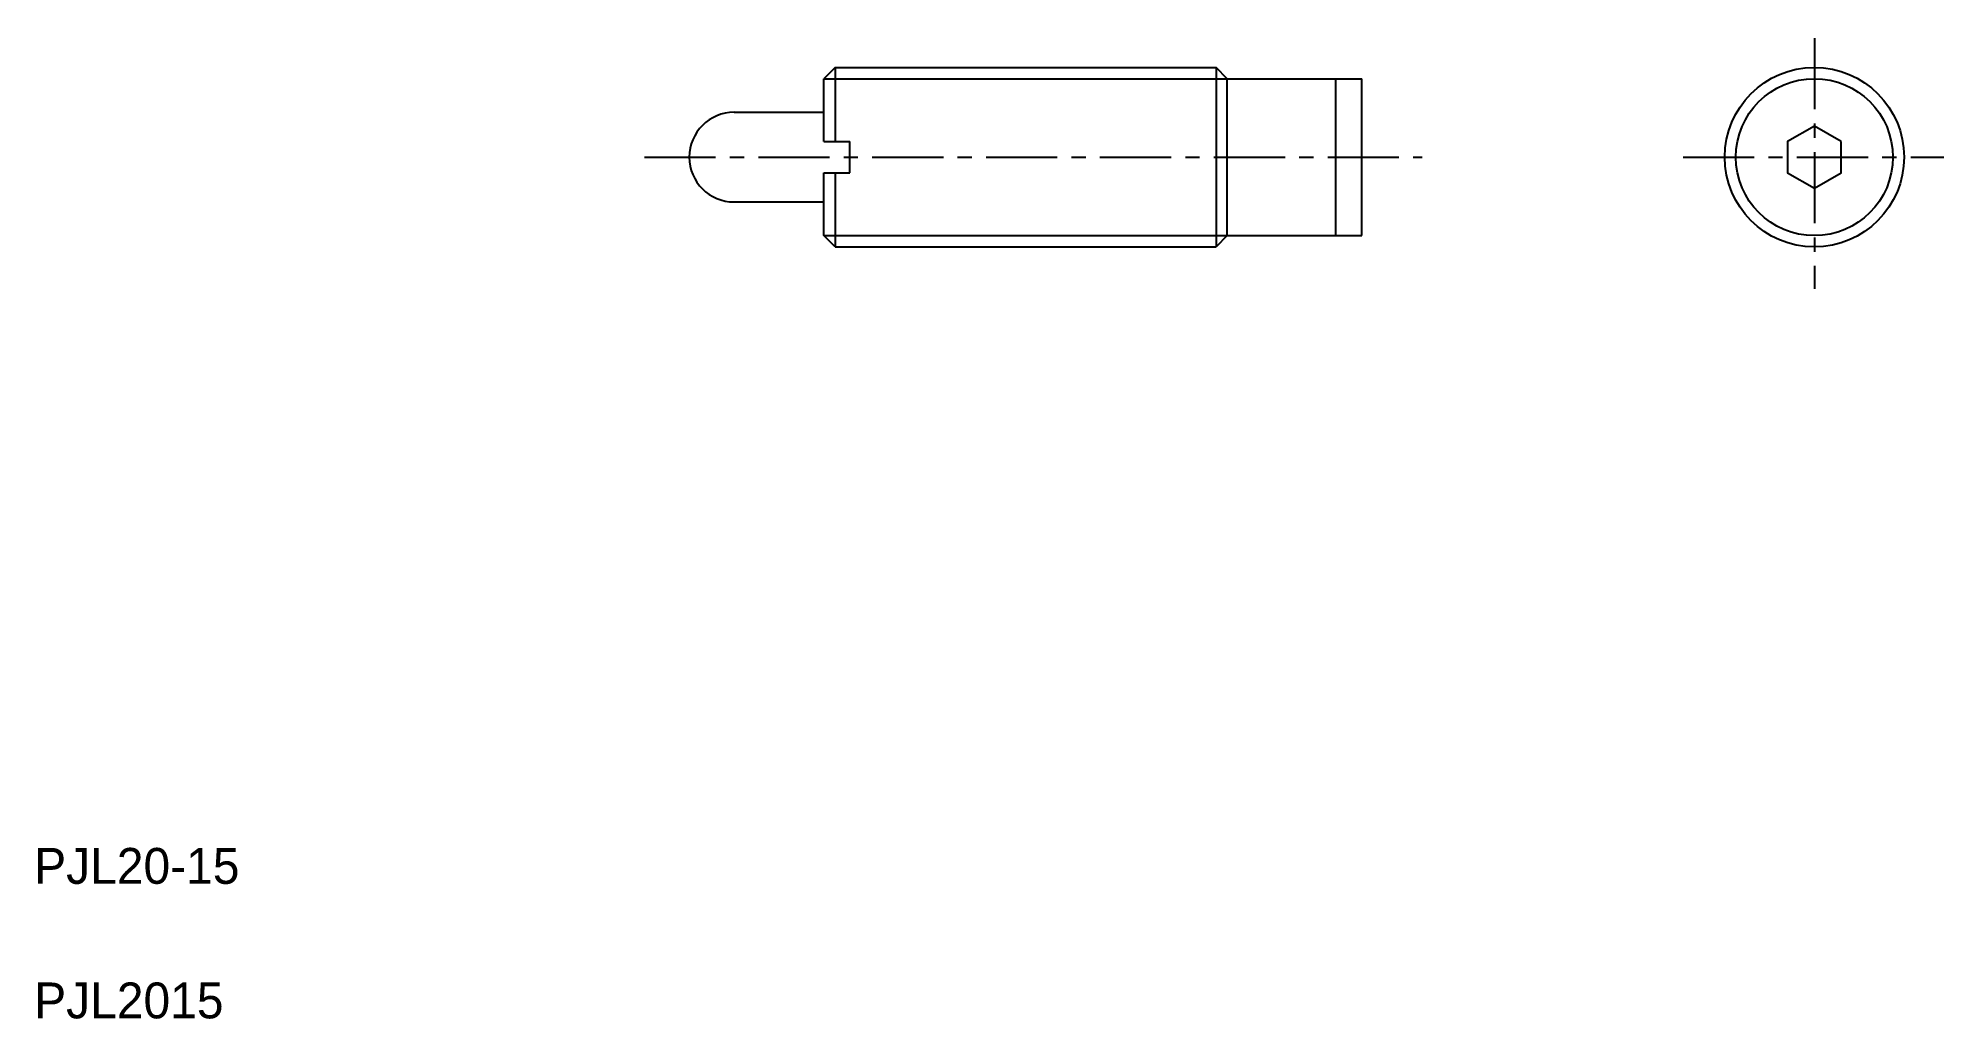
# Model space of a CAD drawing. Extents: x 10 to 223, y 10 to 119.
import ezdxf

# ---------------------------------------------------------------- set-up
doc = ezdxf.new("R2010")
doc.units = 0
doc.header["$LTSCALE"] = 0.25
doc.linetypes.add('CENTER', pattern=[50.8, 31.75, -6.35, 6.35, -6.35])
doc.layers.get('0').update_dxf_attribs({"linetype": 'CONTINUOUS'})
doc.layers.add('CENTER', color=1, linetype='CENTER')

msp = doc.modelspace()

# ---------------------------------------------------------------- linework, layer by layer
for p, q in [((99.31, 116.02), (98.06, 114.77)), ((99.31, 116.02), (141.81, 116.02)), ((99.31, 116.02), (99.31, 107.77)), ((141.81, 116.02), (141.81, 96.02)), ((143.06, 114.77), (141.81, 116.02)), ((98.06, 107.77), (98.06, 114.77)), ((143.06, 114.77), (158.06, 114.77)), ((143.06, 97.27), (143.06, 114.77)), ((155.16, 97.27), (155.16, 114.77)), ((158.06, 97.27), (158.06, 114.77)), ((88.06, 111.02), (98.06, 111.02)), ((90.56, 111.02), (90.56, 111.02)), ((93.06, 111.02), (93.06, 111.02)), ((98.06, 107.77), (100.96, 107.77)), ((100.96, 104.27), (100.96, 107.77)), ((98.06, 97.27), (98.06, 104.27)), ((98.06, 104.27), (100.96, 104.27)), ((99.31, 104.27), (99.31, 96.02)), ((88.06, 101.02), (98.06, 101.02)), ((99.31, 96.02), (98.06, 97.27)), ((99.31, 96.02), (141.81, 96.02)), ((143.06, 97.27), (141.81, 96.02)), ((143.06, 97.27), (158.06, 97.27))]:
    msp.add_line(p, q)
at = {"color": 3}
for p, q in [((98.06, 114.77), (143.06, 114.77)), ((98.06, 97.27), (143.06, 97.27))]:
    msp.add_line(p, q, dxfattribs=at)
msp.add_lwpolyline([(211.53, 107.75), (208.53, 109.48), (205.53, 107.75), (205.53, 104.28), (208.53, 102.55), (211.53, 104.28)], close=True)
for radius in [10, 8.75]:
    msp.add_circle((208.53, 106.02), radius)
msp.add_arc((88.06, 106.02), 5, 90, 270)
at = {"layer": 'CENTER', "color": 1, "linetype": 'CENTER'}
for p, q in [((208.53, 119.29), (208.53, 91.33)), ((78.06, 106.02), (164.78, 106.02)), ((193.88, 106.02), (222.97, 106.02))]:
    msp.add_line(p, q, dxfattribs=at)

# ---------------------------------------------------------------- texts
for s, p in [('PJL20-15', (10, 25)), ('PJL2015', (10, 10))]:
    msp.add_text(s, height=4).set_placement(p)

doc.saveas('drawing.dxf')
